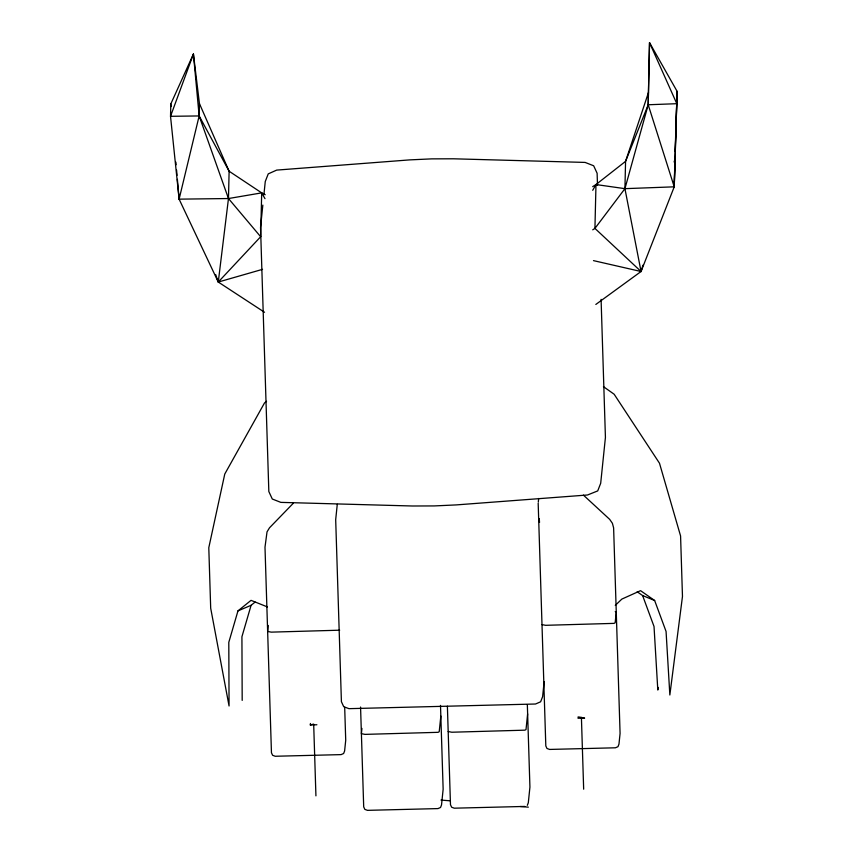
<?xml version="1.0" encoding="UTF-8"?>
<svg xmlns="http://www.w3.org/2000/svg" width="853" height="853" viewBox="0 0 853 853"><rect width="100%" height="100%" fill="white"/><g stroke="black" fill="none" stroke-linecap="round" stroke-linejoin="round"><path stroke-width="1.28" d="M592.739 229.82L594.936 228.401L624.929 188.662L648.205 104.759L649.528 42.65L677.101 91.335L674.233 186.828L641.051 271.51L595.82 304.457M265.208 194.729L261.69 192.874L228.476 198.536L179.109 199.154L199.154 115.944L199.442 103.618L193.418 54.006L170.813 103.938L170.525 116.307L179.109 199.154L218.272 282.044L264.547 312.283M179.205 195.241L179.109 199.154L177.381 179.322M260.655 236.729L261.69 192.874L229.116 171.229L199.154 115.944L193.418 54.006L170.525 116.307L199.154 115.944L228.476 198.536L260.655 236.729L218.272 282.044L215.649 274.517M592.686 186.636L595.98 184.547L624.929 188.662L674.233 186.828L648.205 104.759L676.813 103.693L649.528 42.65L648.205 104.759L625.569 161.356L595.98 184.547L594.936 228.401L641.051 271.51L642.97 265.144M593.485 260.623L641.051 271.51L641.115 268.855M674.968 156.835L674.233 186.828L677.101 91.335L675.992 125.391M675.139 151.589L675.864 129.325M262.831 205.115L260.538 227.388L268.834 491.531L272.288 499.016L280.829 502.374L412.468 506L434.294 505.925L456.216 504.912L587.514 494.996L597.718 490.912L600.693 483.267L605.427 437.408L601.088 299.36M263.918 194.633L265.262 181.529L268.237 173.884L276.671 170.099L409.739 159.884L431.661 158.871L453.487 158.797L585.137 162.422L593.667 165.781L597.121 173.266L597.495 185.218M268.258 625.473L267.639 631.423L271.211 632.137L339.675 630.196M316.9 724.762L310.3 724.922L310.449 723.472M337.276 504.294L335.687 519.658L341.413 701.699L343.716 706.7L348.952 708.662L535.513 704.013L540.621 701.795L542.604 696.698L544.15 681.707M361.939 728.441L361.395 733.665L364.967 734.38L438.09 732.322L439.22 731.725L440.841 716.051M538.307 502.044L538.669 498.472M527.623 713.886L526.013 729.571L524.883 730.168L451.759 732.226L448.188 731.501M578.195 716.797L578.035 718.258L584.636 718.098L579.262 717.021M658.143 687.422L657.812 690.056L654.027 626.497L642.608 595.554L637.191 591.769M267.416 606.931L251.038 600.352L237.966 610.887L228.796 642.341L229.062 705.985L210.691 608.2L208.793 547.701L224.766 474.044L264.505 402.947L266.541 401.294M255.111 602.069L251.091 605.31L241.921 636.754L242.188 700.398M674.115 161.995L674.883 159.458M648.504 92.433L625.569 161.356L624.929 188.662L641.051 271.51M527.314 805.328L528.306 802.769L529.926 787.095L527.335 704.567M592.718 190.294L595.98 184.547M293.283 503.27L269.484 527.826L267.021 531.888L264.995 547.231L271.457 752.783L272.608 755.278L275.22 756.259L341.072 754.617L343.62 753.508L344.612 750.96L345.721 740.265L344.687 707.286M615.269 605.395L621.826 599.105L640.56 590.66L654.646 600.512L666.065 631.455L669.85 695.003L682.475 596.45L680.577 535.961L659.486 463.222L614.16 394.246L603.444 386.654M237.966 610.887L251.091 605.31M262.532 269.345L218.272 282.044L228.476 198.536L229.116 171.229L199.442 103.618M310.3 724.922L313.68 724.112L315.93 795.86M524.766 806.437L454.254 808.186L451.632 807.205L450.48 804.71L447.388 706.22M440.969 800.071L450.235 800.818M520.394 806.511L528.338 807.151M642.608 595.554L654.646 600.512M615.248 611.526L616.261 612.07L615.162 622.775L614.032 623.372L545.568 625.313L541.996 624.588M583.42 495.124L609.682 519.36L612.401 523.294L613.616 527.879L620.078 733.431L618.969 744.125L617.977 746.684L615.429 747.793L549.577 749.435L546.965 748.454L545.813 745.948L538.179 503.227M261.69 192.874L264.984 198.653M170.813 103.938L171.048 106.582M175.878 162.123L176.113 164.768M176.571 170.056L177.029 175.355M539.267 518.688L539.533 522.462M581.415 717.448L583.665 789.196M440.5 705.399L443.144 789.249L441.523 804.933L440.532 807.482L437.973 808.591L367.472 810.35L364.849 809.369L363.698 806.874L360.563 707.041"/></g></svg>
